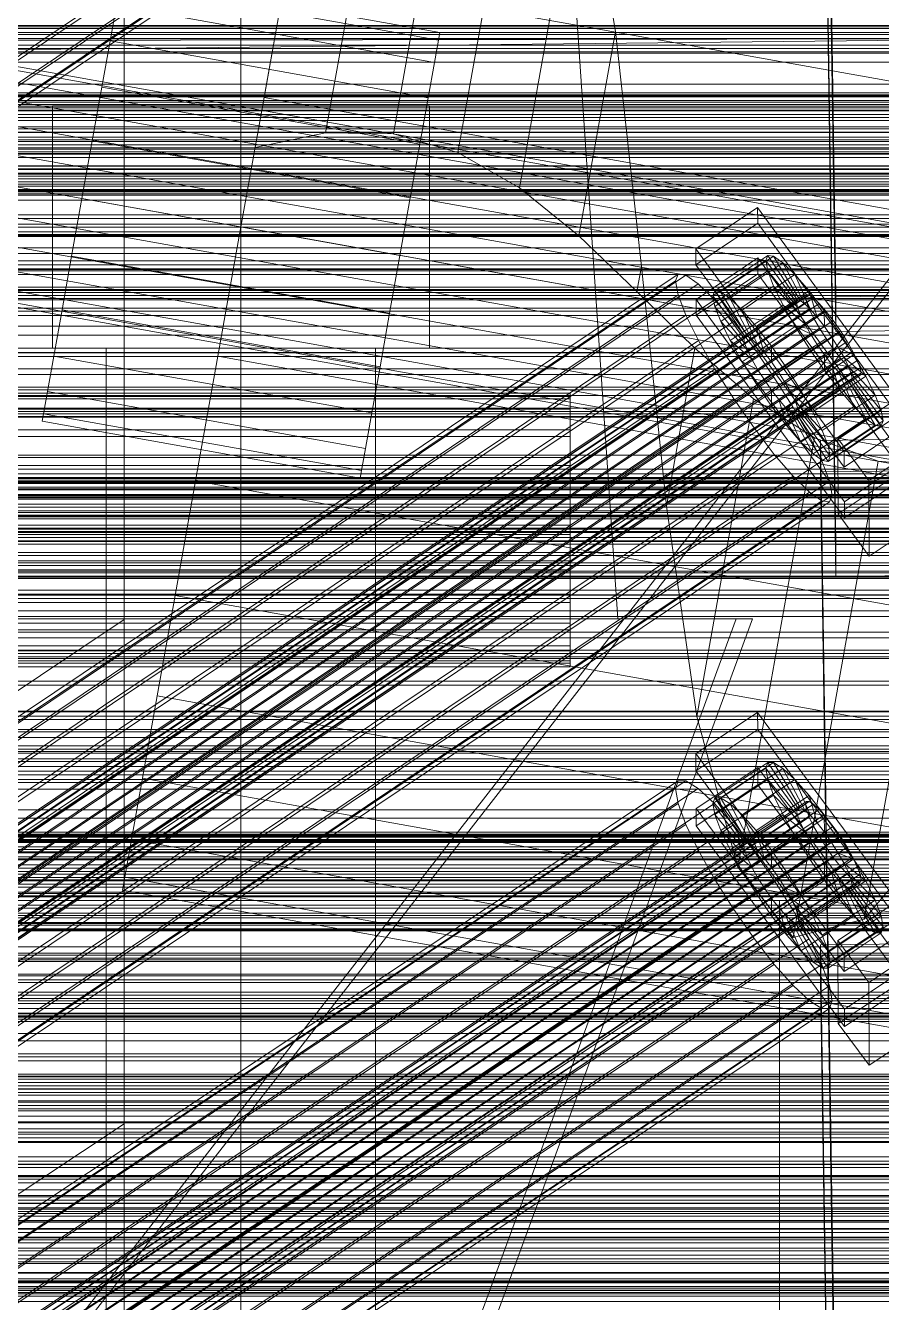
# Model space of a CAD drawing. Header units: millimetres. Extents: x -1970 to 59977, y -50268 to 6837.
# Drawn here: x 210 to 369, y -33459.6 to -33222.6 of the extents above; entities that cross this region are included whole.
import ezdxf

# ---------------------------------------------------------------- set-up
doc = ezdxf.new("R2010")
doc.units = ezdxf.units.MM
for name, color, linetype, lineweight in [('frontal_briquetadora', 7, 'Continuous', 0), ('frontal_C01', 7, 'Continuous', 0), ('frontal_C02', 7, 'Continuous', 0), ('frontal_C02-briq', 7, 'Continuous', 0), ('frontal_C03', 7, 'Continuous', 0), ('frontal_dos-mix', 7, 'Continuous', 0), ('frontal_secador', 7, 'Continuous', 0)]:
    doc.layers.add(name, color=color, linetype=linetype, lineweight=lineweight)

msp = doc.modelspace()

# ---------------------------------------------------------------- linework, layer by layer
at = {"layer": 'frontal_briquetadora'}
for p, q in [((345, -33332.75), (-305, -33332.75)), ((207, -33700), (342, -33332.75)), ((210, -33700), (345, -33332.75)), ((345, -33332.75), (342, -33332.75))]:
    msp.add_line(p, q, dxfattribs=at)
at = {"layer": 'frontal_C01'}
for p, q in [((250, -35735.764), (250, -32680.37)), ((250, -32685.104), (250, -35740.498)), ((360.514, -33272.982), (357.646, -33081.034)), ((360.514, -33279.385), (357.646, -33087.438)), ((228.298, -33426.447), (228.298, -33114.26)), ((228.298, -33119.948), (228.298, -33432.135)), ((980, -33225.062), (-980, -33225.062)), ((-425, -33267.058), (425, -33267.058)), ((378.512, -33272.74), (360.514, -33272.982)), ((360.514, -33272.982), (360.514, -33279.385)), ((980, -33275.062), (-980, -33275.062)), ((980, -33280.062), (-980, -33280.062)), ((425, -33278.426), (-425, -33278.426)), ((360.514, -33279.385), (378.512, -33279.144)), ((425, -33283.323), (-425, -33283.323)), ((-425, -33294.691), (425, -33294.691)), ((334.501, -33357.697), (345.969, -33350.085)), ((345.969, -33350.085), (345.981, -33353.287)), ((345.969, -33350.085), (373.501, -33387.324)), ((345.981, -33353.287), (334.513, -33360.899)), ((373.513, -33390.526), (345.981, -33353.287)), ((334.513, -33360.899), (334.501, -33357.697)), ((362.033, -33394.936), (334.501, -33357.697)), ((334.513, -33360.899), (362.045, -33398.137)), ((334.539, -33367.942), (346.008, -33360.331)), ((337.64, -33366.98), (347.47, -33360.456)), ((338.005, -33365.908), (347.835, -33359.383)), ((339.088, -33365.913), (348.918, -33359.389)), ((340.816, -33366.996), (350.645, -33360.471)), ((346.008, -33360.331), (346.02, -33363.532)), ((346.008, -33360.331), (373.539, -33397.57)), ((347.835, -33359.383), (347.47, -33360.456)), ((347.47, -33360.456), (353.205, -33368.214)), ((347.47, -33360.456), (347.847, -33362.532)), ((348.918, -33359.389), (347.835, -33359.383)), ((347.835, -33359.383), (353.378, -33367.706)), ((350.645, -33360.471), (348.918, -33359.389)), ((348.918, -33359.389), (353.892, -33367.708)), ((352.899, -33362.558), (350.645, -33360.471)), ((350.645, -33360.471), (354.71, -33368.221)), ((146.872, -33485.088), (331.181, -33362.756)), ((148.32, -33485.095), (332.629, -33362.763)), ((331.181, -33362.756), (330.692, -33364.19)), ((332.629, -33362.763), (331.181, -33362.756)), ((334.938, -33364.211), (332.629, -33362.763)), ((338.017, -33369.057), (347.847, -33362.532)), ((343.069, -33369.082), (352.899, -33362.558)), ((347.847, -33362.532), (353.384, -33369.197)), ((347.847, -33362.532), (348.941, -33365.472)), ((355.525, -33365.505), (352.899, -33362.558)), ((352.899, -33362.558), (355.777, -33369.209)), ((146.383, -33486.521), (330.692, -33364.19)), ((150.629, -33486.542), (334.938, -33364.211)), ((330.692, -33364.19), (331.197, -33366.966)), ((346.02, -33363.532), (334.551, -33371.144)), ((337.95, -33366.999), (334.938, -33364.211)), ((339.111, -33371.996), (348.941, -33365.472)), ((345.695, -33372.029), (355.525, -33365.505)), ((373.551, -33400.771), (346.02, -33363.532)), ((348.941, -33365.472), (353.902, -33370.59)), ((348.941, -33365.472), (350.678, -33369.075)), ((358.345, -33369.113), (355.525, -33365.505)), ((355.525, -33365.505), (357.021, -33370.606)), ((141.045, -33509.031), (354.844, -33367.126)), ((141.218, -33508.523), (355.017, -33366.618)), ((141.731, -33508.525), (355.53, -33366.621)), ((142.549, -33509.038), (356.348, -33367.134)), ((146.887, -33489.297), (331.197, -33366.966)), ((153.641, -33489.331), (337.95, -33366.999)), ((331.197, -33366.966), (332.659, -33370.896)), ((334.551, -33371.144), (334.539, -33367.942)), ((362.071, -33405.181), (334.539, -33367.942)), ((337.64, -33366.98), (338.005, -33365.908)), ((343.376, -33374.738), (337.64, -33366.98)), ((338.017, -33369.057), (337.64, -33366.98)), ((341.461, -33370.94), (337.95, -33366.999)), ((343.549, -33374.23), (338.005, -33365.908)), ((338.005, -33365.908), (339.088, -33365.913)), ((344.062, -33374.233), (339.088, -33365.913)), ((339.088, -33365.913), (340.816, -33366.996)), ((344.88, -33374.746), (340.816, -33366.996)), ((340.816, -33366.996), (343.069, -33369.082)), ((353.378, -33367.706), (343.549, -33374.23)), ((353.892, -33367.708), (344.062, -33374.233)), ((353.205, -33368.214), (353.378, -33367.706)), ((353.378, -33367.706), (353.892, -33367.708)), ((353.892, -33367.708), (354.71, -33368.221)), ((355.017, -33366.618), (354.844, -33367.126)), ((354.844, -33367.126), (355.022, -33368.11)), ((355.53, -33366.621), (355.017, -33366.618)), ((356.348, -33367.134), (355.53, -33366.621)), ((357.415, -33368.122), (356.348, -33367.134)), ((141.224, -33510.015), (355.022, -33368.11)), ((141.742, -33511.407), (355.541, -33369.503)), ((143.617, -33510.026), (357.415, -33368.122)), ((144.861, -33511.423), (358.659, -33369.518)), ((343.554, -33375.722), (338.017, -33369.057)), ((339.111, -33371.996), (338.017, -33369.057)), ((340.848, -33375.599), (350.678, -33369.075)), ((345.947, -33375.734), (343.069, -33369.082)), ((343.069, -33369.082), (345.695, -33372.029)), ((353.205, -33368.214), (343.376, -33374.738)), ((353.384, -33369.197), (343.554, -33375.722)), ((354.71, -33368.221), (344.88, -33374.746)), ((355.777, -33369.209), (345.947, -33375.734)), ((358.345, -33369.113), (348.515, -33375.637)), ((350.678, -33369.075), (354.725, -33372.296)), ((350.678, -33369.075), (352.938, -33373.094)), ((353.384, -33369.197), (353.205, -33368.214)), ((353.902, -33370.59), (353.384, -33369.197)), ((354.71, -33368.221), (355.777, -33369.209)), ((355.022, -33368.11), (355.541, -33369.503)), ((355.541, -33369.503), (356.363, -33371.209)), ((355.777, -33369.209), (357.021, -33370.606)), ((358.659, -33369.518), (357.415, -33368.122)), ((358.357, -33372.314), (358.345, -33369.113)), ((361.166, -33373.135), (358.345, -33369.113)), ((359.995, -33371.227), (358.659, -33369.518)), ((142.565, -33513.113), (356.363, -33371.209)), ((359.995, -33371.227), (146.196, -33513.132)), ((148.35, -33493.227), (332.659, -33370.896)), ((157.152, -33493.271), (341.461, -33370.94)), ((332.659, -33370.896), (334.981, -33375.712)), ((334.551, -33371.144), (362.083, -33408.383)), ((344.073, -33377.114), (339.111, -33371.996)), ((340.848, -33375.599), (339.111, -33371.996)), ((345.231, -33375.763), (341.461, -33370.94)), ((353.902, -33370.59), (344.073, -33377.114)), ((354.725, -33372.296), (344.895, -33378.821)), ((347.191, -33377.13), (345.695, -33372.029)), ((345.695, -33372.029), (348.515, -33375.637)), ((357.021, -33370.606), (347.191, -33377.13)), ((348.527, -33378.839), (358.357, -33372.314)), ((354.725, -33372.296), (353.902, -33370.59)), ((355.796, -33374.2), (354.725, -33372.296)), ((356.363, -33371.209), (357.434, -33373.113)), ((357.021, -33370.606), (358.357, -33372.314)), ((358.357, -33372.314), (359.693, -33374.22)), ((361.332, -33373.132), (359.995, -33371.227)), ((143.635, -33515.017), (357.434, -33373.113)), ((144.881, -33516.989), (358.68, -33375.085)), ((147.533, -33515.037), (361.332, -33373.132)), ((148.779, -33517.009), (362.578, -33375.104)), ((343.108, -33379.618), (352.938, -33373.094)), ((343.549, -33374.23), (343.376, -33374.738)), ((343.376, -33374.738), (343.554, -33375.722)), ((344.062, -33374.233), (343.549, -33374.23)), ((344.88, -33374.746), (344.062, -33374.233)), ((345.947, -33375.734), (344.88, -33374.746)), ((355.796, -33374.2), (345.966, -33380.725)), ((359.693, -33374.22), (349.863, -33380.744)), ((351.336, -33379.659), (361.166, -33373.135)), ((352.938, -33373.094), (355.796, -33374.2)), ((352.938, -33373.094), (355.569, -33377.257)), ((357.042, -33376.172), (355.796, -33374.2)), ((357.434, -33373.113), (358.68, -33375.085)), ((358.68, -33375.085), (360.017, -33376.99)), ((361.166, -33373.135), (359.693, -33374.22)), ((359.693, -33374.22), (360.939, -33376.192)), ((363.797, -33377.298), (361.166, -33373.135)), ((362.578, -33375.104), (361.332, -33373.132)), ((363.648, -33377.008), (362.578, -33375.104)), ((146.218, -33518.895), (360.017, -33376.99)), ((149.85, -33518.913), (363.648, -33377.008)), ((150.672, -33498.043), (334.981, -33375.712)), ((345.231, -33375.763), (160.922, -33498.094)), ((334.981, -33375.712), (338.003, -33381.085)), ((344.895, -33378.821), (340.848, -33375.599)), ((343.108, -33379.618), (340.848, -33375.599)), ((343.554, -33375.722), (344.073, -33377.114)), ((344.073, -33377.114), (344.895, -33378.821)), ((349.002, -33381.14), (345.231, -33375.763)), ((345.739, -33383.781), (355.569, -33377.257)), ((347.191, -33377.13), (345.947, -33375.734)), ((348.527, -33378.839), (347.191, -33377.13)), ((357.042, -33376.172), (347.212, -33382.697)), ((348.515, -33375.637), (348.527, -33378.839)), ((348.515, -33375.637), (351.336, -33379.659)), ((360.939, -33376.192), (351.109, -33382.716)), ((353.967, -33383.822), (363.797, -33377.298)), ((355.569, -33377.257), (357.042, -33376.172)), ((355.569, -33377.257), (358.39, -33381.279)), ((358.378, -33378.078), (357.042, -33376.172)), ((360.017, -33376.99), (361.352, -33378.699)), ((363.797, -33377.298), (360.939, -33376.192)), ((360.939, -33376.192), (362.01, -33378.096)), ((364.471, -33378.715), (363.648, -33377.008)), ((366.057, -33381.318), (363.797, -33377.298)), ((147.554, -33520.604), (361.352, -33378.699)), ((150.672, -33520.619), (364.471, -33378.715)), ((345.966, -33380.725), (343.108, -33379.618)), ((345.739, -33383.781), (343.108, -33379.618)), ((344.895, -33378.821), (345.966, -33380.725)), ((349.863, -33380.744), (348.527, -33378.839)), ((358.378, -33378.078), (348.548, -33384.602)), ((349.863, -33380.744), (351.336, -33379.659)), ((359.714, -33379.787), (349.884, -33386.311)), ((351.336, -33379.659), (353.967, -33383.822)), ((362.01, -33378.096), (352.18, -33384.62)), ((362.833, -33379.802), (353.003, -33386.326)), ((358.39, -33381.279), (358.378, -33378.078)), ((359.714, -33379.787), (358.378, -33378.078)), ((361.21, -33384.887), (359.714, -33379.787)), ((360.958, -33381.183), (359.714, -33379.787)), ((361.352, -33378.699), (362.596, -33380.095)), ((366.057, -33381.318), (362.01, -33378.096)), ((362.01, -33378.096), (362.833, -33379.802)), ((367.794, -33384.92), (362.833, -33379.802)), ((362.833, -33379.802), (363.351, -33381.195)), ((364.989, -33380.107), (364.471, -33378.715)), ((148.798, -33522), (362.596, -33380.095)), ((149.865, -33522.988), (363.664, -33381.083)), ((150.683, -33523.501), (364.482, -33381.596)), ((151.191, -33522.012), (364.989, -33380.107)), ((151.196, -33523.503), (364.995, -33381.599)), ((151.369, -33522.995), (365.168, -33381.091)), ((153.694, -33503.417), (338.003, -33381.085)), ((164.693, -33503.471), (349.002, -33381.14)), ((338.003, -33381.085), (341.52, -33386.65)), ((345.966, -33380.725), (347.212, -33382.697)), ((348.56, -33387.804), (358.39, -33381.279)), ((352.519, -33386.705), (349.002, -33381.14)), ((351.109, -33382.716), (349.863, -33380.744)), ((360.958, -33381.183), (351.128, -33387.707)), ((362.025, -33382.171), (352.196, -33388.695)), ((363.351, -33381.195), (353.521, -33387.719)), ((363.53, -33382.178), (353.7, -33388.703)), ((356.228, -33387.842), (366.057, -33381.318)), ((358.39, -33381.279), (361.21, -33384.887)), ((363.836, -33387.835), (360.958, -33381.183)), ((362.025, -33382.171), (360.958, -33381.183)), ((366.09, -33389.921), (362.025, -33382.171)), ((362.843, -33382.684), (362.025, -33382.171)), ((362.596, -33380.095), (363.664, -33381.083)), ((368.888, -33387.86), (363.351, -33381.195)), ((363.351, -33381.195), (363.53, -33382.178)), ((363.53, -33382.178), (363.357, -33382.686)), ((369.265, -33389.936), (363.53, -33382.178)), ((363.664, -33381.083), (364.482, -33381.596)), ((364.482, -33381.596), (364.995, -33381.599)), ((365.168, -33381.091), (364.989, -33380.107)), ((364.995, -33381.599), (365.168, -33381.091)), ((367.794, -33384.92), (366.057, -33381.318)), ((347.212, -33382.697), (345.739, -33383.781)), ((348.56, -33387.804), (345.739, -33383.781)), ((347.212, -33382.697), (348.548, -33384.602)), ((348.548, -33384.602), (348.56, -33387.804)), ((348.548, -33384.602), (349.884, -33386.311)), ((352.18, -33384.62), (351.109, -33382.716)), ((351.109, -33382.716), (353.967, -33383.822)), ((353.003, -33386.326), (352.18, -33384.62)), ((352.18, -33384.62), (356.228, -33387.842)), ((362.843, -33382.684), (353.014, -33389.208)), ((363.357, -33382.686), (353.527, -33389.211)), ((353.967, -33383.822), (356.228, -33387.842)), ((367.817, -33391.003), (362.843, -33382.684)), ((363.357, -33382.686), (362.843, -33382.684)), ((368.9, -33391.009), (363.357, -33382.686)), ((157.211, -33508.982), (341.52, -33386.65)), ((168.21, -33509.037), (352.519, -33386.705)), ((341.52, -33386.65), (345.291, -33392.028)), ((349.884, -33386.311), (351.38, -33391.412)), ((349.884, -33386.311), (351.128, -33387.707)), ((351.38, -33391.412), (361.21, -33384.887)), ((355.541, -33392.079), (352.519, -33386.705)), ((353.521, -33387.719), (353.003, -33386.326)), ((353.003, -33386.326), (357.964, -33391.444)), ((357.964, -33391.444), (367.794, -33384.92)), ((360.882, -33392.424), (372.35, -33384.812)), ((361.21, -33384.887), (363.836, -33387.835)), ((368.888, -33387.86), (367.794, -33384.92)), ((351.38, -33391.412), (348.56, -33387.804)), ((351.128, -33387.707), (354.006, -33394.359)), ((351.128, -33387.707), (352.196, -33388.695)), ((352.196, -33388.695), (356.26, -33396.445)), ((352.196, -33388.695), (353.014, -33389.208)), ((353.014, -33389.208), (357.987, -33397.528)), ((353.014, -33389.208), (353.527, -33389.211)), ((353.7, -33388.703), (353.521, -33387.719)), ((353.521, -33387.719), (359.058, -33394.384)), ((353.527, -33389.211), (353.7, -33388.703)), ((353.527, -33389.211), (359.07, -33397.533)), ((353.7, -33388.703), (359.436, -33396.461)), ((354.006, -33394.359), (363.836, -33387.835)), ((356.228, -33387.842), (357.964, -33391.444)), ((359.058, -33394.384), (368.888, -33387.86)), ((373.501, -33387.324), (362.033, -33394.936)), ((363.836, -33387.835), (366.09, -33389.921)), ((369.265, -33389.936), (368.888, -33387.86)), ((354.006, -33394.359), (351.38, -33391.412)), ((356.26, -33396.445), (366.09, -33389.921)), ((357.964, -33391.444), (359.058, -33394.384)), ((357.987, -33397.528), (367.817, -33391.003)), ((359.07, -33397.533), (368.9, -33391.009)), ((359.436, -33396.461), (369.265, -33389.936)), ((362.045, -33398.137), (373.513, -33390.526)), ((366.09, -33389.921), (367.817, -33391.003)), ((367.817, -33391.003), (368.9, -33391.009)), ((368.9, -33391.009), (369.265, -33389.936)), ((160.982, -33514.359), (345.291, -33392.028)), ((171.232, -33514.41), (355.541, -33392.079)), ((345.291, -33392.028), (349.061, -33396.851)), ((357.863, -33396.895), (355.541, -33392.079)), ((357.646, -33393.221), (375.644, -33392.979)), ((357.646, -33399.624), (357.646, -33393.221)), ((360.514, -33585.168), (357.646, -33393.221)), ((360.939, -33407.792), (360.882, -33392.424)), ((366.618, -33400.182), (360.882, -33392.424)), ((378.086, -33392.57), (366.618, -33400.182)), ((356.26, -33396.445), (354.006, -33394.359)), ((357.987, -33397.528), (356.26, -33396.445)), ((359.058, -33394.384), (359.436, -33396.461)), ((359.436, -33396.461), (359.07, -33397.533)), ((362.033, -33394.936), (362.045, -33398.137)), ((164.752, -33519.182), (349.061, -33396.851)), ((173.554, -33519.226), (357.863, -33396.895)), ((349.061, -33396.851), (352.572, -33400.791)), ((359.326, -33400.825), (357.863, -33396.895)), ((359.07, -33397.533), (357.987, -33397.528)), ((373.539, -33397.57), (362.071, -33405.181)), ((168.263, -33523.122), (352.572, -33400.791)), ((175.016, -33523.156), (359.326, -33400.825)), ((352.572, -33400.791), (355.584, -33403.58)), ((375.644, -33399.383), (357.646, -33399.624)), ((360.514, -33591.572), (357.646, -33399.624)), ((359.83, -33403.601), (359.326, -33400.825)), ((372.408, -33400.18), (360.939, -33407.792)), ((362.083, -33408.383), (373.551, -33400.771)), ((366.618, -33400.182), (366.675, -33415.55)), ((171.275, -33525.911), (355.584, -33403.58)), ((355.584, -33403.58), (357.893, -33405.027)), ((173.584, -33527.358), (357.893, -33405.027)), ((175.032, -33527.366), (359.341, -33405.034)), ((175.521, -33525.932), (359.83, -33403.601)), ((357.893, -33405.027), (359.341, -33405.034)), ((359.341, -33405.034), (359.83, -33403.601)), ((362.071, -33405.181), (362.083, -33408.383)), ((360.939, -33407.792), (366.675, -33415.55)), ((366.675, -33415.55), (378.143, -33407.938)), ((-450, -33413.426), (450, -33413.426)), ((450, -33426.233), (-450, -33426.233)), ((228.298, -33426.447), (130, -33491.691)), ((228.298, -33738.634), (228.298, -33426.447)), ((228.298, -33426.447), (228.298, -33432.135)), ((130, -33497.378), (228.298, -33432.135)), ((228.298, -33432.135), (228.298, -33744.321)), ((450, -33446.584), (-450, -33446.584)), ((-450, -33459.391), (450, -33459.391))]:
    msp.add_line(p, q, dxfattribs=at)
at = {"layer": 'frontal_C02'}
for p, q in [((250, -35767.535), (250, -32976.99)), ((250, -32981.769), (250, -35772.314)), ((360.514, -33318.99), (357.646, -33125.223)), ((173.554, -33252.499), (357.863, -33129.015)), ((360.514, -33324.836), (357.646, -33131.069)), ((168.263, -33255.358), (352.572, -33131.874)), ((175.016, -33256.277), (359.326, -33132.793)), ((171.275, -33258.298), (355.584, -33134.814)), ((175.521, -33258.876), (359.83, -33135.392)), ((173.584, -33259.922), (357.893, -33136.438)), ((175.032, -33260.119), (359.341, -33136.635)), ((228.298, -33332.832), (228.298, -33158.452)), ((228.298, -33164.193), (228.298, -33338.573)), ((450, -33224.303), (-450, -33224.303)), ((450, -33246.084), (-450, -33246.084)), ((334.501, -33264.082), (345.969, -33256.398)), ((345.969, -33256.398), (345.981, -33259.321)), ((345.969, -33256.398), (373.501, -33293.991)), ((-450, -33257.775), (450, -33257.775)), ((345.981, -33259.321), (334.513, -33267.004)), ((373.513, -33296.914), (345.981, -33259.321)), ((334.513, -33267.004), (334.501, -33264.082)), ((362.033, -33301.675), (334.501, -33264.082)), ((334.539, -33273.434), (346.008, -33265.751)), ((338.005, -33271.873), (347.835, -33265.287)), ((339.088, -33272.02), (348.918, -33265.435)), ((346.008, -33265.751), (346.02, -33268.673)), ((346.008, -33265.751), (373.539, -33303.344)), ((347.835, -33265.287), (347.47, -33266.217)), ((348.918, -33265.435), (347.835, -33265.287)), ((347.835, -33265.287), (353.378, -33273.609)), ((350.645, -33266.649), (348.918, -33265.435)), ((348.918, -33265.435), (353.892, -33273.678)), ((334.513, -33267.004), (362.045, -33304.597)), ((337.64, -33272.803), (347.47, -33266.217)), ((338.017, -33274.748), (347.847, -33268.162)), ((340.816, -33273.235), (350.645, -33266.649)), ((347.47, -33266.217), (353.205, -33274.049)), ((347.47, -33266.217), (347.847, -33268.162)), ((347.847, -33268.162), (353.384, -33274.97)), ((347.847, -33268.162), (348.941, -33270.988)), ((352.899, -33268.849), (350.645, -33266.649)), ((350.645, -33266.649), (354.71, -33274.254)), ((146.383, -33393.47), (330.692, -33269.986)), ((146.872, -33392.227), (331.181, -33268.743)), ((148.32, -33392.424), (332.629, -33268.94)), ((150.629, -33394.047), (334.938, -33270.563)), ((331.181, -33268.743), (330.692, -33269.986)), ((330.692, -33269.986), (331.197, -33272.585)), ((332.629, -33268.94), (331.181, -33268.743)), ((334.938, -33270.563), (332.629, -33268.94)), ((346.02, -33268.673), (334.551, -33276.357)), ((337.95, -33273.504), (334.938, -33270.563)), ((343.069, -33275.434), (352.899, -33268.849)), ((373.551, -33306.266), (346.02, -33268.673)), ((355.525, -33271.883), (352.899, -33268.849)), ((352.899, -33268.849), (355.777, -33275.296)), ((141.045, -33416.193), (354.844, -33272.952)), ((141.218, -33415.753), (355.017, -33272.511)), ((141.731, -33415.822), (355.53, -33272.581)), ((142.549, -33416.398), (356.348, -33273.156)), ((146.887, -33396.069), (331.197, -33272.585)), ((331.197, -33272.585), (332.659, -33276.363)), ((337.64, -33272.803), (338.005, -33271.873)), ((343.376, -33280.635), (337.64, -33272.803)), ((338.017, -33274.748), (337.64, -33272.803)), ((343.549, -33280.195), (338.005, -33271.873)), ((338.005, -33271.873), (339.088, -33272.02)), ((344.062, -33280.264), (339.088, -33272.02)), ((339.088, -33272.02), (340.816, -33273.235)), ((339.111, -33277.573), (348.941, -33270.988)), ((344.88, -33280.84), (340.816, -33273.235)), ((340.816, -33273.235), (343.069, -33275.434)), ((345.695, -33278.469), (355.525, -33271.883)), ((348.941, -33270.988), (353.902, -33276.309)), ((348.941, -33270.988), (350.678, -33274.502)), ((355.017, -33272.511), (354.844, -33272.952)), ((354.844, -33272.952), (355.022, -33273.873)), ((355.53, -33272.581), (355.017, -33272.511)), ((358.345, -33275.545), (355.525, -33271.883)), ((355.525, -33271.883), (357.021, -33276.733)), ((356.348, -33273.156), (355.53, -33272.581)), ((357.415, -33274.198), (356.348, -33273.156)), ((141.224, -33417.114), (355.022, -33273.873)), ((141.742, -33418.453), (355.541, -33275.211)), ((143.617, -33417.439), (357.415, -33274.198)), ((144.861, -33418.877), (358.659, -33275.635)), ((153.641, -33396.988), (337.95, -33273.504)), ((334.551, -33276.357), (334.539, -33273.434)), ((362.071, -33311.027), (334.539, -33273.434)), ((341.461, -33277.56), (337.95, -33273.504)), ((343.554, -33281.556), (338.017, -33274.748)), ((339.111, -33277.573), (338.017, -33274.748)), ((340.848, -33281.088), (350.678, -33274.502)), ((345.947, -33281.881), (343.069, -33275.434)), ((343.069, -33275.434), (345.695, -33278.469)), ((353.205, -33274.049), (343.376, -33280.635)), ((353.378, -33273.609), (343.549, -33280.195)), ((353.384, -33274.97), (343.554, -33281.556)), ((353.892, -33273.678), (344.062, -33280.264)), ((354.71, -33274.254), (344.88, -33280.84)), ((355.777, -33275.296), (345.947, -33281.881)), ((358.345, -33275.545), (348.515, -33282.131)), ((350.678, -33274.502), (354.725, -33277.974)), ((350.678, -33274.502), (352.938, -33278.467)), ((353.205, -33274.049), (353.378, -33273.609)), ((353.384, -33274.97), (353.205, -33274.049)), ((353.378, -33273.609), (353.892, -33273.678)), ((353.902, -33276.309), (353.384, -33274.97)), ((353.892, -33273.678), (354.71, -33274.254)), ((354.71, -33274.254), (355.777, -33275.296)), ((355.022, -33273.873), (355.541, -33275.211)), ((355.541, -33275.211), (356.363, -33276.876)), ((355.777, -33275.296), (357.021, -33276.733)), ((358.659, -33275.635), (357.415, -33274.198)), ((358.357, -33278.468), (358.345, -33275.545)), ((361.166, -33279.586), (358.345, -33275.545)), ((359.995, -33277.37), (358.659, -33275.635)), ((142.565, -33420.118), (356.363, -33276.876)), ((359.995, -33277.37), (146.196, -33420.611)), ((148.35, -33399.847), (332.659, -33276.363)), ((157.152, -33401.044), (341.461, -33277.56)), ((332.659, -33276.363), (334.981, -33281.062)), ((334.551, -33276.357), (362.083, -33313.95)), ((344.073, -33282.895), (339.111, -33277.573)), ((340.848, -33281.088), (339.111, -33277.573)), ((345.231, -33282.456), (341.461, -33277.56)), ((353.902, -33276.309), (344.073, -33282.895)), ((354.725, -33277.974), (344.895, -33284.56)), ((357.021, -33276.733), (347.191, -33283.319)), ((354.725, -33277.974), (353.902, -33276.309)), ((355.796, -33279.852), (354.725, -33277.974)), ((356.363, -33276.876), (357.434, -33278.754)), ((357.021, -33276.733), (358.357, -33278.468)), ((361.332, -33279.284), (359.995, -33277.37)), ((143.635, -33421.995), (357.434, -33278.754)), ((147.533, -33422.525), (361.332, -33279.284)), ((343.108, -33285.053), (352.938, -33278.467)), ((343.549, -33280.195), (343.376, -33280.635)), ((344.062, -33280.264), (343.549, -33280.195)), ((344.88, -33280.84), (344.062, -33280.264)), ((347.191, -33283.319), (345.695, -33278.469)), ((345.695, -33278.469), (348.515, -33282.131)), ((355.796, -33279.852), (345.966, -33286.437)), ((348.527, -33285.053), (358.357, -33278.468)), ((351.336, -33286.171), (361.166, -33279.586)), ((352.938, -33278.467), (355.796, -33279.852)), ((352.938, -33278.467), (355.569, -33282.61)), ((357.042, -33281.814), (355.796, -33279.852)), ((357.434, -33278.754), (358.68, -33280.717)), ((358.357, -33278.468), (359.693, -33280.382)), ((361.166, -33279.586), (359.693, -33280.382)), ((363.797, -33283.729), (361.166, -33279.586)), ((362.578, -33281.247), (361.332, -33279.284)), ((144.881, -33423.958), (358.68, -33280.717)), ((146.218, -33425.872), (360.017, -33282.631)), ((148.779, -33424.488), (362.578, -33281.247)), ((150.672, -33404.546), (334.981, -33281.062)), ((345.231, -33282.456), (160.922, -33405.94)), ((334.981, -33281.062), (338.003, -33286.362)), ((344.895, -33284.56), (340.848, -33281.088)), ((343.108, -33285.053), (340.848, -33281.088)), ((343.376, -33280.635), (343.554, -33281.556)), ((343.554, -33281.556), (344.073, -33282.895)), ((345.947, -33281.881), (344.88, -33280.84)), ((349.002, -33287.857), (345.231, -33282.456)), ((345.739, -33289.196), (355.569, -33282.61)), ((347.191, -33283.319), (345.947, -33281.881)), ((357.042, -33281.814), (347.212, -33288.4)), ((348.515, -33282.131), (348.527, -33285.053)), ((348.515, -33282.131), (351.336, -33286.171)), ((359.693, -33280.382), (349.863, -33286.967)), ((360.939, -33282.344), (351.109, -33288.93)), ((355.569, -33282.61), (357.042, -33281.814)), ((355.569, -33282.61), (358.39, -33286.651)), ((358.378, -33283.728), (357.042, -33281.814)), ((358.68, -33280.717), (360.017, -33282.631)), ((359.693, -33280.382), (360.939, -33282.344)), ((360.017, -33282.631), (361.352, -33284.365)), ((363.797, -33283.729), (360.939, -33282.344)), ((360.939, -33282.344), (362.01, -33284.222)), ((363.648, -33283.125), (362.578, -33281.247)), ((147.554, -33427.607), (361.352, -33284.365)), ((149.85, -33426.366), (363.648, -33283.125)), ((150.672, -33428.031), (364.471, -33284.79)), ((345.966, -33286.437), (343.108, -33285.053)), ((345.739, -33289.196), (343.108, -33285.053)), ((344.073, -33282.895), (344.895, -33284.56)), ((344.895, -33284.56), (345.966, -33286.437)), ((348.527, -33285.053), (347.191, -33283.319)), ((349.863, -33286.967), (348.527, -33285.053)), ((358.378, -33283.728), (348.548, -33290.314)), ((362.01, -33284.222), (352.18, -33290.808)), ((353.967, -33290.315), (363.797, -33283.729)), ((358.39, -33286.651), (358.378, -33283.728)), ((359.714, -33285.463), (358.378, -33283.728)), ((361.352, -33284.365), (362.596, -33285.803)), ((366.057, -33287.694), (362.01, -33284.222)), ((362.01, -33284.222), (362.833, -33285.887)), ((364.471, -33284.79), (363.648, -33283.125)), ((366.057, -33287.694), (363.797, -33283.729)), ((364.989, -33286.128), (364.471, -33284.79)), ((148.798, -33429.044), (362.596, -33285.803)), ((149.865, -33430.086), (363.664, -33286.844)), ((150.683, -33430.661), (364.482, -33287.42)), ((151.191, -33429.369), (364.989, -33286.128)), ((151.196, -33430.731), (364.995, -33287.49)), ((151.369, -33430.29), (365.168, -33287.049)), ((153.694, -33409.846), (338.003, -33286.362)), ((338.003, -33286.362), (341.52, -33291.901)), ((345.966, -33286.437), (347.212, -33288.4)), ((348.56, -33293.237), (358.39, -33286.651)), ((349.863, -33286.967), (351.336, -33286.171)), ((351.109, -33288.93), (349.863, -33286.967)), ((359.714, -33285.463), (349.884, -33292.049)), ((360.958, -33286.9), (351.128, -33293.486)), ((351.336, -33286.171), (353.967, -33290.315)), ((362.833, -33285.887), (353.003, -33292.473)), ((363.351, -33287.226), (353.521, -33293.812)), ((358.39, -33286.651), (361.21, -33290.313)), ((361.21, -33290.313), (359.714, -33285.463)), ((360.958, -33286.9), (359.714, -33285.463)), ((363.836, -33293.347), (360.958, -33286.9)), ((362.025, -33287.942), (360.958, -33286.9)), ((362.596, -33285.803), (363.664, -33286.844)), ((367.794, -33291.208), (362.833, -33285.887)), ((362.833, -33285.887), (363.351, -33287.226)), ((368.888, -33294.034), (363.351, -33287.226)), ((363.351, -33287.226), (363.53, -33288.147)), ((363.664, -33286.844), (364.482, -33287.42)), ((364.482, -33287.42), (364.995, -33287.49)), ((365.168, -33287.049), (364.989, -33286.128)), ((364.995, -33287.49), (365.168, -33287.049)), ((164.693, -33411.341), (349.002, -33287.857)), ((347.212, -33288.4), (345.739, -33289.196)), ((348.56, -33293.237), (345.739, -33289.196)), ((347.212, -33288.4), (348.548, -33290.314)), ((352.519, -33293.397), (349.002, -33287.857)), ((352.18, -33290.808), (351.109, -33288.93)), ((351.109, -33288.93), (353.967, -33290.315)), ((362.025, -33287.942), (352.196, -33294.528)), ((362.843, -33288.518), (353.014, -33295.103)), ((363.357, -33288.587), (353.527, -33295.173)), ((363.53, -33288.147), (353.7, -33294.732)), ((356.228, -33294.279), (366.057, -33287.694)), ((366.09, -33295.547), (362.025, -33287.942)), ((362.843, -33288.518), (362.025, -33287.942)), ((367.817, -33296.761), (362.843, -33288.518)), ((363.357, -33288.587), (362.843, -33288.518)), ((363.53, -33288.147), (363.357, -33288.587)), ((368.9, -33296.909), (363.357, -33288.587)), ((369.265, -33295.979), (363.53, -33288.147)), ((367.794, -33291.208), (366.057, -33287.694)), ((-311.15, -33290.83), (311.15, -33290.83)), ((-311.15, -33291.466), (311.15, -33291.466)), ((-311.15, -33291.923), (311.15, -33291.923)), ((157.211, -33415.385), (341.52, -33291.901)), ((311.15, -33291.466), (311.15, -33290.83)), ((311.15, -33290.83), (311.15, -33291.923)), ((311.15, -33293.789), (311.15, -33291.466)), ((311.15, -33291.923), (311.15, -33294.672)), ((341.52, -33291.901), (345.291, -33297.303)), ((348.548, -33290.314), (348.56, -33293.237)), ((348.548, -33290.314), (349.884, -33292.049)), ((349.884, -33292.049), (351.38, -33296.899)), ((349.884, -33292.049), (351.128, -33293.486)), ((351.38, -33296.899), (361.21, -33290.313)), ((353.003, -33292.473), (352.18, -33290.808)), ((352.18, -33290.808), (356.228, -33294.279)), ((353.967, -33290.315), (356.228, -33294.279)), ((357.964, -33297.794), (367.794, -33291.208)), ((360.882, -33299.232), (372.35, -33291.548)), ((361.21, -33290.313), (363.836, -33293.347)), ((368.888, -33294.034), (367.794, -33291.208)), ((-311.15, -33293.789), (311.15, -33293.789)), ((168.21, -33416.881), (352.519, -33293.397)), ((311.15, -33297.64), (311.15, -33293.789)), ((351.38, -33296.899), (348.56, -33293.237)), ((351.128, -33293.486), (354.006, -33299.933)), ((351.128, -33293.486), (352.196, -33294.528)), ((352.196, -33294.528), (356.26, -33302.133)), ((352.196, -33294.528), (353.014, -33295.103)), ((355.541, -33298.696), (352.519, -33293.397)), ((353.521, -33293.812), (353.003, -33292.473)), ((353.003, -33292.473), (357.964, -33297.794)), ((353.7, -33294.732), (353.521, -33293.812)), ((353.521, -33293.812), (359.058, -33300.62)), ((354.006, -33299.933), (363.836, -33293.347)), ((356.228, -33294.279), (357.964, -33297.794)), ((359.058, -33300.62), (368.888, -33294.034)), ((373.501, -33293.991), (362.033, -33301.675)), ((363.836, -33293.347), (366.09, -33295.547)), ((369.265, -33295.979), (368.888, -33294.034)), ((-311.15, -33294.672), (311.15, -33294.672)), ((311.15, -33294.672), (311.15, -33298.89)), ((354.006, -33299.933), (351.38, -33296.899)), ((353.014, -33295.103), (357.987, -33303.347)), ((353.014, -33295.103), (353.527, -33295.173)), ((353.527, -33295.173), (353.7, -33294.732)), ((353.527, -33295.173), (359.07, -33303.495)), ((353.7, -33294.732), (359.436, -33302.564)), ((356.26, -33302.133), (366.09, -33295.547)), ((357.987, -33303.347), (367.817, -33296.761)), ((359.07, -33303.495), (368.9, -33296.909)), ((359.436, -33302.564), (369.265, -33295.979)), ((362.045, -33304.597), (373.513, -33296.914)), ((366.09, -33295.547), (367.817, -33296.761)), ((367.817, -33296.761), (368.9, -33296.909)), ((368.9, -33296.909), (369.265, -33295.979)), ((-311.15, -33297.64), (311.15, -33297.64)), ((-311.15, -33298.89), (311.15, -33298.89)), ((160.982, -33420.787), (345.291, -33297.303)), ((171.232, -33422.18), (355.541, -33298.696)), ((311.15, -33302.757), (311.15, -33297.64)), ((311.15, -33298.89), (311.15, -33304.287)), ((345.291, -33297.303), (349.061, -33302.198)), ((357.863, -33303.395), (355.541, -33298.696)), ((357.964, -33297.794), (359.058, -33300.62)), ((360.939, -33313.26), (360.882, -33299.232)), ((366.618, -33307.063), (360.882, -33299.232)), ((356.26, -33302.133), (354.006, -33299.933)), ((357.646, -33299.603), (375.644, -33299.36)), ((357.646, -33305.449), (357.646, -33299.603)), ((360.514, -33493.37), (357.646, -33299.603)), ((359.058, -33300.62), (359.436, -33302.564)), ((362.033, -33301.675), (362.045, -33304.597)), ((378.086, -33299.38), (366.618, -33307.063)), ((-311.15, -33302.757), (311.15, -33302.757)), ((164.752, -33425.682), (349.061, -33302.198)), ((173.554, -33426.879), (357.863, -33303.395)), ((311.15, -33308.791), (311.15, -33302.757)), ((349.061, -33302.198), (352.572, -33306.255)), ((357.987, -33303.347), (356.26, -33302.133)), ((359.326, -33307.173), (357.863, -33303.395)), ((359.07, -33303.495), (357.987, -33303.347)), ((359.436, -33302.564), (359.07, -33303.495)), ((373.539, -33303.344), (362.071, -33311.027)), ((-311.15, -33304.287), (311.15, -33304.287)), ((168.263, -33429.739), (352.572, -33306.255)), ((311.15, -33304.287), (311.15, -33310.498)), ((352.572, -33306.255), (355.584, -33309.195)), ((375.644, -33305.205), (357.646, -33305.449)), ((360.514, -33499.216), (357.646, -33305.449)), ((372.408, -33305.577), (360.939, -33313.26)), ((362.083, -33313.95), (373.551, -33306.266)), ((-440, -33307.22), (440, -33307.22)), ((-440, -33307.445), (440, -33307.445)), ((-440, -33307.607), (440, -33307.607)), ((-440, -33308.268), (440, -33308.268)), ((-440, -33308.581), (440, -33308.581)), ((311.15, -33308.791), (-311.15, -33308.791)), ((175.016, -33430.657), (359.326, -33307.173)), ((311.15, -33315.331), (311.15, -33308.791)), ((359.83, -33309.772), (359.326, -33307.173)), ((366.618, -33307.063), (366.675, -33321.092)), ((-440, -33309.633), (440, -33309.633)), ((-440, -33310.076), (440, -33310.076)), ((-311.15, -33310.498), (311.15, -33310.498)), ((171.275, -33432.679), (355.584, -33309.195)), ((173.584, -33434.303), (357.893, -33310.819)), ((175.032, -33434.5), (359.341, -33311.016)), ((175.521, -33433.256), (359.83, -33309.772)), ((311.15, -33310.498), (311.15, -33317.098)), ((355.584, -33309.195), (357.893, -33310.819)), ((357.893, -33310.819), (359.341, -33311.016)), ((359.341, -33311.016), (359.83, -33309.772)), ((362.071, -33311.027), (362.083, -33313.95)), ((-440, -33311.446), (440, -33311.446)), ((-440, -33311.988), (440, -33311.988)), ((-425, -33313.479), (425, -33313.479)), ((360.939, -33313.26), (366.675, -33321.092)), ((366.675, -33321.092), (378.143, -33313.409)), ((440, -33313.584), (-440, -33313.584)), ((-440, -33314.189), (440, -33314.189)), ((-440, -33315.901), (440, -33315.901)), ((-311.15, -33315.331), (311.15, -33315.331)), ((311.15, -33321.931), (311.15, -33315.331)), ((-440, -33316.527), (440, -33316.527)), ((-440, -33318.24), (440, -33318.24)), ((-311.15, -33317.098), (311.15, -33317.098)), ((311.15, -33317.098), (311.15, -33323.638)), ((-440, -33318.845), (440, -33318.845)), ((-440, -33320.441), (440, -33320.441)), ((378.512, -33318.746), (360.514, -33318.99)), ((360.514, -33318.99), (360.514, -33324.836)), ((-440, -33320.983), (440, -33320.983)), ((-440, -33322.353), (440, -33322.353)), ((-440, -33322.796), (440, -33322.796)), ((-311.15, -33321.931), (311.15, -33321.931)), ((311.15, -33328.141), (311.15, -33321.931)), ((-440, -33323.847), (440, -33323.847)), ((-440, -33324.16), (440, -33324.16)), ((-440, -33324.821), (440, -33324.821)), ((-440, -33324.984), (440, -33324.984)), ((-440, -33325.209), (440, -33325.209)), ((425, -33324.955), (-425, -33324.955)), ((-311.15, -33323.638), (311.15, -33323.638)), ((311.15, -33323.638), (311.15, -33329.672)), ((360.514, -33324.836), (378.512, -33324.592)), ((425, -33328.326), (-425, -33328.326)), ((-311.15, -33328.141), (311.15, -33328.141)), ((-311.15, -33329.672), (311.15, -33329.672)), ((311.15, -33333.539), (311.15, -33328.141)), ((311.15, -33329.672), (311.15, -33334.789)), ((-311.15, -33333.539), (311.15, -33333.539)), ((-311.15, -33334.789), (311.15, -33334.789)), ((228.298, -33332.832), (130, -33398.69)), ((228.298, -33617.653), (228.298, -33332.832)), ((228.298, -33332.832), (228.298, -33338.573)), ((311.15, -33337.756), (311.15, -33333.539)), ((311.15, -33334.789), (311.15, -33338.64)), ((-311.15, -33337.756), (311.15, -33337.756)), ((-311.15, -33338.64), (311.15, -33338.64)), ((130, -33404.431), (228.298, -33338.573)), ((228.298, -33338.573), (228.298, -33623.394)), ((311.15, -33340.505), (311.15, -33337.756)), ((311.15, -33338.64), (311.15, -33340.963)), ((-425, -33339.802), (425, -33339.802)), ((-311.15, -33340.505), (311.15, -33340.505)), ((-311.15, -33340.963), (311.15, -33340.963)), ((-311.15, -33341.599), (311.15, -33341.599)), ((311.15, -33341.599), (311.15, -33340.505)), ((311.15, -33340.963), (311.15, -33341.599))]:
    msp.add_line(p, q, dxfattribs=at)
at = {"layer": 'frontal_C02-briq'}
for p, q in [((300, -33039.939), (320, -33332.75)), ((320, -33332.75), (-280, -33332.75))]:
    msp.add_line(p, q, dxfattribs=at)
at = {"layer": 'frontal_C03'}
for p, q in [((-1250, -33222.642), (1250, -33222.642)), ((1250, -33222.878), (-1250, -33222.878)), ((1250, -33223.935), (-1250, -33223.935)), ((1250, -33226.243), (-1250, -33226.243)), ((1250, -33226.896), (-1250, -33226.896)), ((-1250, -33227.489), (1250, -33227.489)), ((1250, -33227.778), (-1250, -33227.778)), ((-1250, -33229.445), (1250, -33229.445)), ((-1250, -33235.09), (1250, -33235.09)), ((-1268, -33235.463), (1268, -33235.463)), ((-1268, -33235.687), (1268, -33235.687)), ((-1268, -33235.852), (1268, -33235.852)), ((-1268, -33236.509), (1268, -33236.509)), ((-1268, -33236.827), (1268, -33236.827)), ((1250, -33237.271), (-1250, -33237.271)), ((1250, -33237.584), (-1250, -33237.584)), ((-1268, -33237.873), (1268, -33237.873)), ((-1268, -33238.322), (1268, -33238.322)), ((-1268, -33239.685), (1268, -33239.685)), ((1250, -33238.465), (-1250, -33238.465)), ((1250, -33239.119), (-1250, -33239.119)), ((-1268, -33240.235), (1268, -33240.235)), ((-1268, -33241.823), (1268, -33241.823)), ((1268, -33242.436), (-1268, -33242.436)), ((1250, -33241.426), (-1250, -33241.426)), ((-1268, -33244.14), (1268, -33244.14)), ((-1268, -33244.775), (1268, -33244.775)), ((-1250, -33242.484), (1250, -33242.484)), ((-1250, -33243.328), (1250, -33243.328)), ((-1268, -33246.478), (1268, -33246.478)), ((-1268, -33247.092), (1268, -33247.092)), ((1250, -33245.336), (-1250, -33245.336)), ((-1250, -33245.586), (1250, -33245.586)), ((1250, -33246.393), (-1250, -33246.393)), ((-1268, -33248.679), (1268, -33248.679)), ((-1268, -33249.23), (1268, -33249.23)), ((1250, -33248.7), (-1250, -33248.7)), ((1250, -33249.354), (-1250, -33249.354)), ((-1268, -33250.593), (1268, -33250.593)), ((-1268, -33251.042), (1268, -33251.042)), ((1250, -33250.235), (-1250, -33250.235)), ((-1250, -33251.644), (1250, -33251.644)), ((1530, -33253.434), (-1530, -33253.434)), ((-1268, -33252.088), (1268, -33252.088)), ((-1268, -33252.405), (1268, -33252.405)), ((-1268, -33253.063), (1268, -33253.063)), ((-1268, -33253.227), (1268, -33253.227)), ((-1268, -33253.452), (1268, -33253.452)), ((-1250, -33253.825), (1250, -33253.825)), ((1530, -33258.434), (-1530, -33258.434)), ((-1250, -33259.47), (1250, -33259.47)), ((1250, -33260.042), (-1250, -33260.042)), ((1250, -33260.923), (-1250, -33260.923)), ((-1250, -33261.425), (1250, -33261.425)), ((1250, -33261.576), (-1250, -33261.576)), ((1250, -33263.884), (-1250, -33263.884)), ((-1250, -33264.941), (1250, -33264.941)), ((-1250, -33266.272), (1250, -33266.272)), ((1250, -33267.793), (-1250, -33267.793)), ((-1250, -33267.869), (1250, -33267.869)), ((1250, -33268.851), (-1250, -33268.851)), ((1250, -33271.158), (-1250, -33271.158)), ((-1250, -33271.588), (1250, -33271.588)), ((1250, -33271.812), (-1250, -33271.812)), ((1250, -33272.693), (-1250, -33272.693)), ((-1250, -33272.717), (1250, -33272.717)), ((-1250, -33275.055), (1250, -33275.055)), ((-1250, -33275.64), (1250, -33275.64)), ((-1250, -33276.437), (1250, -33276.437)), ((1250, -33282.499), (-1250, -33282.499)), ((1250, -33283.381), (-1250, -33283.381)), ((1250, -33284.034), (-1250, -33284.034)), ((1250, -33286.342), (-1250, -33286.342)), ((-1250, -33287.399), (1250, -33287.399)), ((1250, -33290.251), (-1250, -33290.251)), ((1250, -33291.308), (-1250, -33291.308)), ((1250, -33293.616), (-1250, -33293.616)), ((1250, -33294.269), (-1250, -33294.269)), ((-1500, -33295.272), (1500, -33295.272)), ((1250, -33295.151), (-1250, -33295.151)), ((1250, -33304.957), (-1250, -33304.957)), ((1250, -33305.838), (-1250, -33305.838)), ((1500, -33306.68), (-1500, -33306.68)), ((1500, -33306.965), (-1500, -33306.965)), ((1250, -33306.492), (-1250, -33306.492)), ((1250, -33308.799), (-1250, -33308.799)), ((-1250, -33309.856), (1250, -33309.856)), ((1250, -33312.709), (-1250, -33312.709)), ((1250, -33313.766), (-1250, -33313.766)), ((1250, -33316.073), (-1250, -33316.073)), ((1250, -33316.727), (-1250, -33316.727)), ((1250, -33317.608), (-1250, -33317.608)), ((-1500, -33318.373), (1500, -33318.373)), ((1250, -33327.415), (-1250, -33327.415)), ((1250, -33328.296), (-1250, -33328.296)), ((1250, -33328.949), (-1250, -33328.949)), ((1250, -33331.257), (-1250, -33331.257)), ((-1250, -33332.314), (1250, -33332.314)), ((1250, -33335.166), (-1250, -33335.166)), ((1250, -33336.224), (-1250, -33336.224)), ((1250, -33338.531), (-1250, -33338.531)), ((1250, -33339.184), (-1250, -33339.184)), ((1250, -33340.066), (-1250, -33340.066)), ((-1500, -33344.278), (1500, -33344.278)), ((1250, -33349.872), (-1250, -33349.872)), ((1250, -33350.754), (-1250, -33350.754)), ((1250, -33351.407), (-1250, -33351.407)), ((1500, -33353.261), (-1500, -33353.261)), ((1250, -33353.714), (-1250, -33353.714)), ((-1250, -33354.772), (1250, -33354.772)), ((-1250, -33356.261), (1250, -33356.261)), ((-1250, -33356.894), (1250, -33356.894)), ((-1250, -33357.358), (1250, -33357.358)), ((1250, -33357.624), (-1250, -33357.624)), ((1250, -33358.681), (-1250, -33358.681)), ((-1250, -33359.214), (1250, -33359.214)), ((-1250, -33360.11), (1250, -33360.11)), ((1250, -33360.989), (-1250, -33360.989)), ((1250, -33361.642), (-1250, -33361.642)), ((1250, -33362.523), (-1250, -33362.523)), ((-1250, -33363.062), (1250, -33363.062)), ((-1250, -33364.33), (1250, -33364.33)), ((-1250, -33368.177), (1250, -33368.177)), ((-1250, -33369.729), (1250, -33369.729)), ((-1500, -33372.651), (1500, -33372.651)), ((1250, -33372.33), (-1250, -33372.33)), ((-1500, -33372.875), (1500, -33372.875)), ((-1500, -33373.04), (1500, -33373.04)), ((-1500, -33373.697), (1500, -33373.697)), ((-1500, -33374.015), (1500, -33374.015)), ((-1500, -33375.061), (1500, -33375.061)), ((1250, -33373.211), (-1250, -33373.211)), ((1250, -33373.865), (-1250, -33373.865)), ((-1250, -33374.21), (1250, -33374.21)), ((-1500, -33375.51), (1500, -33375.51)), ((-1500, -33376.873), (1500, -33376.873)), ((-1500, -33377.423), (1500, -33377.423)), ((1250, -33375.941), (-1250, -33375.941)), ((1250, -33376.172), (-1250, -33376.172)), ((-1250, -33377.229), (1250, -33377.229)), ((1500, -33378.384), (-1500, -33378.384)), ((-1500, -33379.011), (1500, -33379.011)), ((1500, -33379.624), (-1500, -33379.624)), ((-1500, -33381.328), (1500, -33381.328)), ((-1500, -33381.963), (1500, -33381.963)), ((1250, -33380.081), (-1250, -33380.081)), ((-1250, -33380.749), (1250, -33380.749)), ((1250, -33381.139), (-1250, -33381.139)), ((-1500, -33383.667), (1500, -33383.667)), ((-1500, -33384.28), (1500, -33384.28)), ((-1250, -33382.542), (1250, -33382.542)), ((1250, -33383.446), (-1250, -33383.446)), ((1250, -33384.1), (-1250, -33384.1)), ((-1500, -33385.868), (1500, -33385.868)), ((-1500, -33386.418), (1500, -33386.418)), ((1250, -33384.981), (-1250, -33384.981)), ((-1500, -33387.367), (1500, -33387.367)), ((-1500, -33387.781), (1500, -33387.781)), ((-1500, -33388.23), (1500, -33388.23)), ((-1500, -33389.276), (1500, -33389.276)), ((-1250, -33387.35), (1250, -33387.35)), ((-1250, -33389.081), (1250, -33389.081)), ((-1500, -33389.594), (1500, -33389.594)), ((-1500, -33390.251), (1500, -33390.251)), ((-1500, -33390.416), (1500, -33390.416)), ((-1500, -33390.64), (1500, -33390.64)), ((-1250, -33393.561), (1250, -33393.561)), ((1250, -33394.787), (-1250, -33394.787)), ((-1250, -33395.114), (1250, -33395.114)), ((1250, -33395.669), (-1250, -33395.669)), ((1250, -33396.322), (-1250, -33396.322)), ((1250, -33398.63), (-1250, -33398.63)), ((-1250, -33398.961), (1250, -33398.961)), ((-1250, -33399.687), (1250, -33399.687)), ((-1250, -33400.228), (1250, -33400.228)), ((1250, -33402.539), (-1250, -33402.539)), ((-1250, -33403.181), (1250, -33403.181)), ((1250, -33403.596), (-1250, -33403.596)), ((-1250, -33404.077), (1250, -33404.077)), ((1250, -33405.904), (-1250, -33405.904)), ((-1250, -33405.933), (1250, -33405.933)), ((-1250, -33406.397), (1250, -33406.397)), ((1250, -33406.557), (-1250, -33406.557)), ((-1250, -33407.03), (1250, -33407.03)), ((1250, -33407.439), (-1250, -33407.439)), ((1250, -33417.245), (-1250, -33417.245)), ((1250, -33418.126), (-1250, -33418.126)), ((1250, -33418.78), (-1250, -33418.78)), ((1250, -33421.087), (-1250, -33421.087)), ((-1250, -33422.145), (1250, -33422.145)), ((1250, -33424.997), (-1250, -33424.997)), ((1250, -33426.054), (-1250, -33426.054)), ((1250, -33428.361), (-1250, -33428.361)), ((1250, -33429.015), (-1250, -33429.015)), ((1250, -33429.896), (-1250, -33429.896)), ((-1250, -33432.562), (1250, -33432.562)), ((-1250, -33433.359), (1250, -33433.359)), ((-1250, -33433.944), (1250, -33433.944)), ((-1250, -33436.282), (1250, -33436.282)), ((-1250, -33437.411), (1250, -33437.411)), ((1250, -33439.703), (-1250, -33439.703)), ((1250, -33440.584), (-1250, -33440.584)), ((-1250, -33441.13), (1250, -33441.13)), ((1250, -33441.237), (-1250, -33441.237)), ((-1250, -33442.727), (1250, -33442.727)), ((1250, -33443.545), (-1250, -33443.545)), ((-1250, -33444.602), (1250, -33444.602)), ((1250, -33447.454), (-1250, -33447.454)), ((-1250, -33447.574), (1250, -33447.574)), ((1250, -33448.512), (-1250, -33448.512)), ((-1250, -33449.53), (1250, -33449.53)), ((1250, -33450.819), (-1250, -33450.819)), ((1250, -33451.473), (-1250, -33451.473)), ((1250, -33452.354), (-1250, -33452.354)), ((-1268, -33455.548), (1268, -33455.548)), ((-1250, -33455.174), (1250, -33455.174)), ((-1268, -33455.772), (1268, -33455.772)), ((-1268, -33455.936), (1268, -33455.936)), ((-1268, -33456.594), (1268, -33456.594)), ((-1268, -33456.911), (1268, -33456.911)), ((-1268, -33457.957), (1268, -33457.957)), ((1250, -33457.356), (-1250, -33457.356)), ((-1268, -33458.407), (1268, -33458.407))]:
    msp.add_line(p, q, dxfattribs=at)
at = {"layer": 'frontal_dos-mix'}
for p, q in [((294.139, -33154.215), (278.313, -33242.733)), ((280.124, -33162.058), (265.739, -33242.517)), ((305.195, -33162.921), (290.306, -33246.199)), ((263.419, -33184.942), (252.636, -33245.256)), ((313.468, -33187.196), (301.753, -33252.723)), ((319.551, -33223.721), (313.468, -33187.196)), ((286.924, -33223.936), (227.86, -33213.376)), ((254.292, -33235.994), (258.419, -33212.911)), ((1908.419, -33507.911), (258.419, -33212.911)), ((286.672, -33225.344), (227.608, -33214.784)), ((225.695, -33225.485), (226.87, -33218.915)), ((285.933, -33229.475), (226.87, -33218.915)), ((1952.96, -33542.881), (174.989, -33225.002)), ((1953.091, -33542.143), (175.121, -33224.264)), ((224.164, -33234.048), (225.695, -33225.485)), ((284.759, -33236.045), (225.695, -33225.485)), ((285.933, -33229.475), (286.672, -33225.344)), ((286.672, -33225.344), (286.924, -33223.936)), ((319.551, -33223.721), (312.769, -33261.654)), ((324.366, -33267.338), (319.551, -33223.721)), ((1952.573, -33545.045), (174.602, -33227.165)), ((1951.957, -33548.486), (173.987, -33230.607)), ((284.759, -33236.045), (285.933, -33229.475)), ((1951.156, -33552.972), (173.185, -33235.092)), ((222.381, -33244.019), (224.164, -33234.048)), ((283.228, -33244.608), (224.164, -33234.048)), ((215, -33282.5), (215, -33237.5)), ((215, -33237.5), (285, -33237.5)), ((250, -33260), (254.292, -33235.994)), ((1904.292, -33530.994), (254.292, -33235.994)), ((283.228, -33244.608), (284.759, -33236.045)), ((285, -33237.5), (285, -33282.5)), ((1950.222, -33558.195), (172.251, -33240.315)), ((220.468, -33254.72), (222.381, -33244.019)), ((281.445, -33254.579), (222.381, -33244.019)), ((252.636, -33245.256), (265.739, -33242.517)), ((265.739, -33242.517), (278.313, -33242.733)), ((278.313, -33242.733), (290.306, -33246.199)), ((281.445, -33254.579), (283.228, -33244.608)), ((171.249, -33245.92), (1949.22, -33563.8)), ((290.306, -33246.199), (301.753, -33252.723)), ((1948.217, -33569.405), (170.247, -33251.525)), ((301.753, -33252.723), (312.769, -33261.654)), ((220.468, -33254.72), (218.555, -33265.421)), ((220.468, -33254.72), (279.532, -33265.28)), ((281.445, -33254.579), (279.532, -33265.28)), ((1947.284, -33574.628), (169.313, -33256.749)), ((1946.482, -33579.113), (168.511, -33261.234)), ((245.708, -33284.006), (250, -33260)), ((1900, -33555), (250, -33260)), ((312.769, -33261.654), (323.536, -33271.977)), ((1945.866, -33582.555), (167.896, -33264.675)), ((218.555, -33265.421), (216.772, -33275.392)), ((277.619, -33275.981), (218.555, -33265.421)), ((279.532, -33265.28), (277.619, -33275.981)), ((1945.348, -33585.456), (167.377, -33267.577)), ((1945.48, -33584.719), (167.509, -33266.839)), ((324.366, -33267.338), (323.536, -33271.977)), ((329.025, -33311.822), (324.366, -33267.338)), ((323.536, -33271.977), (334.273, -33282.471)), ((216.772, -33275.392), (215.241, -33283.955)), ((275.836, -33285.952), (216.772, -33275.392)), ((277.619, -33275.981), (275.836, -33285.952)), ((285, -33282.5), (215, -33282.5)), ((275, -33282.5), (225, -33282.5)), ((225, -35980), (225, -33282.5)), ((275, -35980), (275, -33282.5)), ((329.025, -33311.822), (334.273, -33282.471)), ((334.273, -33282.471), (345.202, -33291.887)), ((215.241, -33283.955), (214.067, -33290.525)), ((274.305, -33294.515), (215.241, -33283.955)), ((241.581, -33307.089), (245.708, -33284.006)), ((1895.708, -33579.006), (245.708, -33284.006)), ((275.836, -33285.952), (274.305, -33294.515)), ((214.067, -33290.525), (213.328, -33294.656)), ((273.13, -33301.085), (214.067, -33290.525)), ((334.666, -33350.819), (345.202, -33291.887)), ((345.202, -33291.887), (356.519, -33299.139)), ((274.305, -33294.515), (273.13, -33301.085)), ((213.328, -33294.656), (213.076, -33296.064)), ((272.14, -33306.624), (213.076, -33296.064)), ((272.392, -33305.216), (213.328, -33294.656)), ((342.277, -33378.798), (356.519, -33299.139)), ((356.519, -33299.139), (368.358, -33303.466)), ((273.13, -33301.085), (272.392, -33305.216)), ((352.55, -33391.885), (368.358, -33303.466)), ((368.358, -33303.466), (380.778, -33304.545)), ((272.392, -33305.216), (272.14, -33306.624)), ((365.778, -33388.442), (380.778, -33304.545)), ((237.778, -33328.362), (241.581, -33307.089)), ((1891.581, -33602.089), (241.581, -33307.089)), ((334.666, -33350.819), (329.025, -33311.822)), ((234.444, -33347.009), (237.778, -33328.362)), ((1887.778, -33623.362), (237.778, -33328.362)), ((231.708, -33362.311), (234.444, -33347.009)), ((1884.444, -33642.009), (234.444, -33347.009)), ((342.277, -33378.798), (334.666, -33350.819)), ((229.675, -33373.682), (231.708, -33362.311)), ((1881.708, -33657.311), (231.708, -33362.311)), ((381.811, -33369.315), (365.778, -33388.442)), ((228.423, -33380.684), (229.675, -33373.682)), ((1879.675, -33668.682), (229.675, -33373.682)), ((352.55, -33391.885), (342.277, -33378.798)), ((228, -33383.049), (228.423, -33380.684)), ((1878.423, -33675.684), (228.423, -33380.684)), ((1878, -33678.049), (228, -33383.049)), ((150, -33385), (350, -33385)), ((350, -33385), (350, -33500)), ((365.778, -33388.442), (352.55, -33391.885))]:
    msp.add_line(p, q, dxfattribs=at)
at = {"layer": 'frontal_secador'}
for p, q in [((413, -33215), (-431.48, -34297.08)), ((1360, -33223.147), (-1360, -33223.147)), ((407, -33225), (-423.38, -33233.82)), ((407, -33225), (-422.12, -34288.52)), ((407, -33225), (-416.18, -33226.62)), ((407, -33225), (-410.42, -33225.18)), ((-407, -33225), (407, -33225)), ((-1360, -33233.5), (1360, -33233.5)), ((-1250, -33233.5), (1250, -33233.5)), ((1360, -33243.853), (-1360, -33243.853)), ((-1400, -33250), (1400, -33250)), ((-1250, -33250), (1250, -33250)), ((1360, -33253.5), (-1360, -33253.5)), ((1250, -33254.076), (-1250, -33254.076)), ((-1250, -33255), (1250, -33255)), ((1360, -33261.784), (-1360, -33261.784)), ((1360, -33268.141), (-1360, -33268.141)), ((1360, -33272.137), (-1360, -33272.137)), ((1250, -33273.25), (-1250, -33273.25)), ((1360, -33273.5), (-1360, -33273.5)), ((1250, -33289.715), (-1250, -33289.715)), ((1250, -33302.349), (-1250, -33302.349)), ((1250, -33310.291), (-1250, -33310.291)), ((1250, -33313), (-1250, -33313)), ((-1250, -33345), (1250, -33345)), ((-1250, -33350), (1250, -33350)), ((-1250, -33396), (1250, -33396)), ((-1250, -33402), (1250, -33402)), ((-1250, -33405), (1250, -33405)), ((1250, -33406), (-1250, -33406)), ((-1250, -33406.659), (1250, -33406.659)), ((1250, -33409.659), (-1250, -33409.659)), ((-1250, -33411), (1250, -33411)), ((1250, -33414), (-1250, -33414)), ((-1250, -33414.728), (1250, -33414.728)), ((-1250, -33417.588), (1250, -33417.588)), ((1250, -33417.611), (-1250, -33417.611)), ((1250, -33417.728), (-1250, -33417.728)), ((-1250, -33419.387), (1250, -33419.387)), ((1250, -33419.918), (-1250, -33419.918)), ((-1250, -33420), (1250, -33420)), ((1250, -33420.588), (-1250, -33420.588)), ((1250, -33422.387), (-1250, -33422.387)), ((1250, -33423), (-1250, -33423)), ((-1250, -33423.65), (1250, -33423.65)), ((1250, -33424), (-1250, -33424)), ((1250, -33427.382), (-1250, -33427.382)), ((-1250, -33428), (1250, -33428)), ((1250, -33429.689), (-1250, -33429.689)), ((1250, -33434), (-1250, -33434)), ((1250, -33434.545), (-1250, -33434.545)), ((1250, -33436), (-1250, -33436)), ((1250, -33436.144), (-1250, -33436.144)), ((1250, -33436.709), (-1250, -33436.709)), ((1250, -33438.686), (-1250, -33438.686)), ((1250, -33440), (-1250, -33440)), ((1320, -33442), (-1320, -33442)), ((1320, -33442.273), (-1320, -33442.273)), ((1320, -33443.072), (-1320, -33443.072)), ((1250, -33442), (-1250, -33442)), ((1320, -33444.343), (-1320, -33444.343)), ((1320, -33446), (-1320, -33446)), ((1250, -33444.651), (-1250, -33444.651)), ((1250, -33445.859), (-1250, -33445.859)), ((-1250, -33446), (1250, -33446)), ((1320, -33447.929), (-1320, -33447.929)), ((-1320, -33450), (1320, -33450)), ((-1250, -33450), (1250, -33450)), ((1320, -33452.071), (-1320, -33452.071)), ((1320, -33454), (-1320, -33454)), ((1320, -33455.657), (-1320, -33455.657)), ((1250, -33454.141), (-1250, -33454.141)), ((1320, -33456.928), (-1320, -33456.928)), ((1320, -33457.727), (-1320, -33457.727)), ((1320, -33458), (-1320, -33458)), ((1250, -33457.285), (-1250, -33457.285)), ((1250, -33458), (-1250, -33458))]:
    msp.add_line(p, q, dxfattribs=at)

doc.saveas('drawing.dxf')
